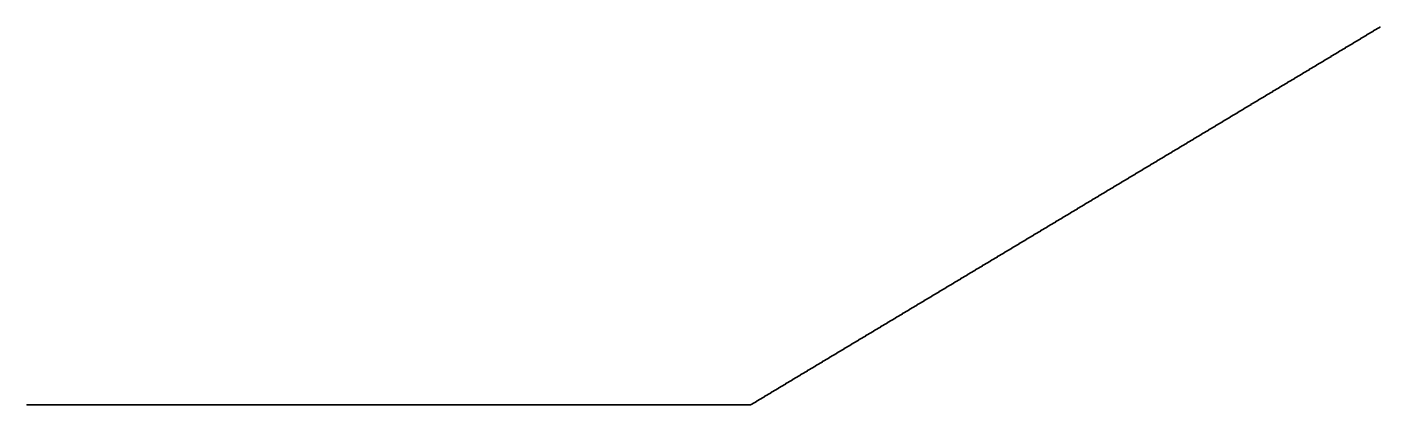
# Model space of a CAD drawing. Header units: metres. Extents: x 0 to 360, y -7 to 11.
# Drawn here: x 315 to 337.49, y 0 to 6.28 of the extents above; entities that cross this region are included whole.
import ezdxf

# ---------------------------------------------------------------- set-up
doc = ezdxf.new("R2010")
doc.units = ezdxf.units.M

msp = doc.modelspace()

# ---------------------------------------------------------------- linework, layer by layer
for p in [(337.153, 6.079), (337.163, 6.085), (337.173, 6.091), (337.183, 6.097), (337.193, 6.103), (337.203, 6.109), (337.213, 6.115), (337.223, 6.121), (337.233, 6.127), (337.243, 6.133), (337.253, 6.139), (337.263, 6.146), (337.273, 6.152), (337.283, 6.158), (337.293, 6.164), (337.303, 6.17), (337.313, 6.176), (337.323, 6.182), (337.333, 6.188), (337.343, 6.194), (337.353, 6.2), (337.363, 6.206), (337.373, 6.212), (337.383, 6.218), (337.393, 6.224), (337.403, 6.23), (337.413, 6.236), (337.423, 6.242), (337.433, 6.248), (337.443, 6.254), (337.453, 6.26), (337.463, 6.266), (337.473, 6.272), (337.483, 6.278), (337.493, 6.284), (336.773, 5.851), (336.783, 5.857), (336.793, 5.863), (336.803, 5.869), (336.813, 5.875), (336.823, 5.881), (336.833, 5.887), (336.843, 5.893), (336.853, 5.899), (336.863, 5.905), (336.873, 5.911), (336.883, 5.917), (336.893, 5.923), (336.903, 5.929), (336.913, 5.935), (336.923, 5.941), (336.933, 5.947), (336.943, 5.953), (336.953, 5.959), (336.963, 5.965), (336.973, 5.971), (336.983, 5.977), (336.993, 5.983), (337.003, 5.989), (337.013, 5.995), (337.023, 6.001), (337.033, 6.007), (337.043, 6.013), (337.053, 6.019), (337.063, 6.025), (337.073, 6.031), (337.083, 6.037), (337.093, 6.043), (337.103, 6.049), (337.113, 6.055), (337.123, 6.061), (337.133, 6.067), (337.143, 6.073), (336.404, 5.629), (336.414, 5.635), (336.424, 5.641), (336.434, 5.647), (336.444, 5.653), (336.454, 5.659), (336.464, 5.665), (336.474, 5.671), (336.484, 5.677), (336.494, 5.683), (336.504, 5.689), (336.514, 5.695), (336.524, 5.701), (336.534, 5.707), (336.544, 5.713), (336.554, 5.719), (336.564, 5.725), (336.574, 5.731), (336.584, 5.737), (336.594, 5.743), (336.604, 5.749), (336.614, 5.755), (336.624, 5.761), (336.634, 5.767), (336.644, 5.773), (336.654, 5.779), (336.664, 5.785), (336.674, 5.791), (336.684, 5.797), (336.694, 5.803), (336.704, 5.809), (336.714, 5.815), (336.723, 5.821), (336.733, 5.827), (336.743, 5.833), (336.753, 5.839), (336.763, 5.845), (336.024, 5.401), (336.034, 5.407), (336.044, 5.413), (336.054, 5.419), (336.064, 5.425), (336.074, 5.431), (336.084, 5.437), (336.094, 5.443), (336.104, 5.449), (336.114, 5.455), (336.124, 5.461), (336.134, 5.467), (336.144, 5.473), (336.154, 5.479), (336.164, 5.485), (336.174, 5.491), (336.184, 5.497), (336.194, 5.503), (336.204, 5.509), (336.214, 5.515), (336.224, 5.521), (336.234, 5.527), (336.244, 5.533), (336.254, 5.539), (336.264, 5.545), (336.274, 5.551), (336.284, 5.557), (336.294, 5.563), (336.304, 5.569), (336.314, 5.575), (336.324, 5.581), (336.334, 5.587), (336.344, 5.593), (336.354, 5.599), (336.364, 5.605), (336.374, 5.611), (336.384, 5.617), (336.394, 5.623), (335.654, 5.179), (335.664, 5.185), (335.674, 5.191), (335.684, 5.197), (335.694, 5.203), (335.704, 5.209), (335.714, 5.215), (335.724, 5.221), (335.734, 5.227), (335.744, 5.233), (335.754, 5.239), (335.764, 5.245), (335.774, 5.251), (335.784, 5.257), (335.794, 5.263), (335.804, 5.269), (335.814, 5.275), (335.824, 5.281), (335.834, 5.287), (335.844, 5.293), (335.854, 5.299), (335.864, 5.305), (335.874, 5.311), (335.884, 5.317), (335.894, 5.323), (335.904, 5.329), (335.914, 5.335), (335.924, 5.341), (335.934, 5.347), (335.944, 5.353), (335.954, 5.359), (335.964, 5.365), (335.974, 5.371), (335.984, 5.377), (335.994, 5.383), (336.004, 5.389), (336.014, 5.395), (335.274, 4.951), (335.284, 4.957), (335.294, 4.963), (335.304, 4.969), (335.314, 4.975), (335.324, 4.981), (335.334, 4.987), (335.344, 4.993), (335.354, 4.999), (335.364, 5.005), (335.374, 5.011), (335.384, 5.017), (335.394, 5.023), (335.404, 5.029), (335.414, 5.035), (335.424, 5.041), (335.434, 5.047), (335.444, 5.053), (335.454, 5.059), (335.464, 5.065), (335.474, 5.071), (335.484, 5.077), (335.494, 5.083), (335.504, 5.089), (335.514, 5.095), (335.524, 5.101), (335.534, 5.107), (335.544, 5.113), (335.554, 5.119), (335.564, 5.125), (335.574, 5.131), (335.584, 5.137), (335.594, 5.143), (335.604, 5.149), (335.614, 5.155), (335.624, 5.161), (335.634, 5.167), (335.644, 5.173), (334.905, 4.728), (334.915, 4.734), (334.925, 4.74), (334.935, 4.746), (334.945, 4.752), (334.955, 4.758), (334.965, 4.764), (334.975, 4.77), (334.985, 4.776), (334.994, 4.782), (335.004, 4.788), (335.014, 4.794), (335.024, 4.8), (335.034, 4.806), (335.044, 4.812), (335.054, 4.818), (335.064, 4.824), (335.074, 4.83), (335.084, 4.836), (335.094, 4.842), (335.104, 4.848), (335.114, 4.854), (335.124, 4.86), (335.134, 4.866), (335.144, 4.872), (335.154, 4.878), (335.164, 4.884), (335.174, 4.891), (335.184, 4.897), (335.194, 4.903), (335.204, 4.909), (335.214, 4.915), (335.224, 4.921), (335.234, 4.927), (335.244, 4.933), (335.254, 4.939), (335.264, 4.945), (334.525, 4.5), (334.535, 4.506), (334.545, 4.512), (334.555, 4.518), (334.565, 4.524), (334.575, 4.53), (334.585, 4.536), (334.595, 4.542), (334.605, 4.548), (334.615, 4.554), (334.625, 4.56), (334.635, 4.566), (334.645, 4.572), (334.655, 4.578), (334.665, 4.584), (334.675, 4.59), (334.685, 4.596), (334.695, 4.602), (334.705, 4.608), (334.715, 4.614), (334.725, 4.62), (334.735, 4.626), (334.745, 4.632), (334.755, 4.638), (334.765, 4.644), (334.775, 4.65), (334.785, 4.656), (334.795, 4.662), (334.805, 4.668), (334.815, 4.674), (334.825, 4.68), (334.835, 4.686), (334.845, 4.692), (334.855, 4.698), (334.865, 4.704), (334.875, 4.71), (334.885, 4.716), (334.895, 4.722), (334.155, 4.278), (334.165, 4.284), (334.175, 4.29), (334.185, 4.296), (334.195, 4.302), (334.205, 4.308), (334.215, 4.314), (334.225, 4.32), (334.235, 4.326), (334.245, 4.332), (334.255, 4.338), (334.265, 4.344), (334.275, 4.35), (334.285, 4.356), (334.295, 4.362), (334.305, 4.368), (334.315, 4.374), (334.325, 4.38), (334.335, 4.386), (334.345, 4.392), (334.355, 4.398), (334.365, 4.404), (334.375, 4.41), (334.385, 4.416), (334.395, 4.422), (334.405, 4.428), (334.415, 4.434), (334.425, 4.44), (334.435, 4.446), (334.445, 4.452), (334.455, 4.458), (334.465, 4.464), (334.475, 4.47), (334.485, 4.476), (334.495, 4.482), (334.505, 4.488), (334.515, 4.494), (333.775, 4.05), (333.785, 4.056), (333.795, 4.062), (333.805, 4.068), (333.815, 4.074), (333.825, 4.08), (333.835, 4.086), (333.845, 4.092), (333.855, 4.098), (333.865, 4.104), (333.875, 4.11), (333.885, 4.116), (333.895, 4.122), (333.905, 4.128), (333.915, 4.134), (333.925, 4.14), (333.935, 4.146), (333.945, 4.152), (333.955, 4.158), (333.965, 4.164), (333.975, 4.17), (333.985, 4.176), (333.995, 4.182), (334.005, 4.188), (334.015, 4.194), (334.025, 4.2), (334.035, 4.206), (334.045, 4.212), (334.055, 4.218), (334.065, 4.224), (334.075, 4.23), (334.085, 4.236), (334.095, 4.242), (334.105, 4.248), (334.115, 4.254), (334.125, 4.26), (334.135, 4.266), (334.145, 4.272), (333.405, 3.828), (333.415, 3.834), (333.425, 3.84), (333.435, 3.846), (333.445, 3.852), (333.455, 3.858), (333.465, 3.864), (333.475, 3.87), (333.485, 3.876), (333.495, 3.882), (333.505, 3.888), (333.515, 3.894), (333.525, 3.9), (333.535, 3.906), (333.545, 3.912), (333.555, 3.918), (333.565, 3.924), (333.575, 3.93), (333.585, 3.936), (333.595, 3.942), (333.605, 3.948), (333.615, 3.954), (333.625, 3.96), (333.635, 3.966), (333.645, 3.972), (333.655, 3.978), (333.665, 3.984), (333.675, 3.99), (333.685, 3.996), (333.695, 4.002), (333.705, 4.008), (333.715, 4.014), (333.725, 4.02), (333.735, 4.026), (333.745, 4.032), (333.755, 4.038), (333.765, 4.044), (333.025, 3.6), (333.035, 3.606), (333.045, 3.612), (333.055, 3.618), (333.065, 3.624), (333.075, 3.63), (333.085, 3.636), (333.095, 3.642), (333.105, 3.648), (333.115, 3.654), (333.125, 3.66), (333.135, 3.666), (333.145, 3.672), (333.155, 3.678), (333.165, 3.684), (333.175, 3.69), (333.185, 3.696), (333.195, 3.702), (333.205, 3.708), (333.215, 3.714), (333.225, 3.72), (333.235, 3.726), (333.245, 3.732), (333.255, 3.738), (333.265, 3.744), (333.275, 3.75), (333.285, 3.756), (333.295, 3.762), (333.305, 3.768), (333.315, 3.774), (333.325, 3.78), (333.335, 3.786), (333.345, 3.792), (333.355, 3.798), (333.365, 3.804), (333.375, 3.81), (333.385, 3.816), (333.395, 3.822), (332.655, 3.378), (332.665, 3.384), (332.675, 3.39), (332.685, 3.396), (332.695, 3.402), (332.705, 3.408), (332.715, 3.414), (332.725, 3.42), (332.735, 3.426), (332.745, 3.432), (332.755, 3.438), (332.765, 3.444), (332.775, 3.45), (332.785, 3.456), (332.795, 3.462), (332.805, 3.468), (332.815, 3.474), (332.825, 3.48), (332.835, 3.486), (332.845, 3.492), (332.855, 3.498), (332.865, 3.504), (332.875, 3.51), (332.885, 3.516), (332.895, 3.522), (332.905, 3.528), (332.915, 3.534), (332.925, 3.54), (332.935, 3.546), (332.945, 3.552), (332.955, 3.558), (332.965, 3.564), (332.975, 3.57), (332.985, 3.576), (332.995, 3.582), (333.005, 3.588), (333.015, 3.594), (332.276, 3.15), (332.286, 3.156), (332.296, 3.162), (332.306, 3.168), (332.316, 3.174), (332.326, 3.18), (332.336, 3.186), (332.346, 3.192), (332.356, 3.198), (332.366, 3.204), (332.376, 3.21), (332.386, 3.216), (332.396, 3.222), (332.406, 3.228), (332.416, 3.234), (332.426, 3.24), (332.436, 3.246), (332.446, 3.252), (332.456, 3.258), (332.466, 3.264), (332.475, 3.27), (332.485, 3.276), (332.495, 3.282), (332.505, 3.288), (332.515, 3.294), (332.525, 3.3), (332.535, 3.306), (332.545, 3.312), (332.555, 3.318), (332.565, 3.324), (332.575, 3.33), (332.585, 3.336), (332.595, 3.342), (332.605, 3.348), (332.615, 3.354), (332.625, 3.36), (332.635, 3.366), (332.645, 3.372), (331.906, 2.928), (331.916, 2.934), (331.926, 2.94), (331.936, 2.946), (331.946, 2.952), (331.956, 2.958), (331.966, 2.964), (331.976, 2.97), (331.986, 2.976), (331.996, 2.982), (332.006, 2.988), (332.016, 2.994), (332.026, 3), (332.036, 3.006), (332.046, 3.012), (332.056, 3.018), (332.066, 3.024), (332.076, 3.03), (332.086, 3.036), (332.096, 3.042), (332.106, 3.048), (332.116, 3.054), (332.126, 3.06), (332.136, 3.066), (332.146, 3.072), (332.156, 3.078), (332.166, 3.084), (332.176, 3.09), (332.186, 3.096), (332.196, 3.102), (332.206, 3.108), (332.216, 3.114), (332.226, 3.12), (332.236, 3.126), (332.246, 3.132), (332.256, 3.138), (332.266, 3.144), (331.526, 2.7), (331.536, 2.706), (331.546, 2.712), (331.556, 2.718), (331.566, 2.724), (331.576, 2.73), (331.586, 2.736), (331.596, 2.742), (331.606, 2.748), (331.616, 2.754), (331.626, 2.76), (331.636, 2.766), (331.646, 2.772), (331.656, 2.778), (331.666, 2.784), (331.676, 2.79), (331.686, 2.796), (331.696, 2.802), (331.706, 2.808), (331.716, 2.814), (331.726, 2.82), (331.736, 2.826), (331.746, 2.832), (331.756, 2.838), (331.766, 2.844), (331.776, 2.85), (331.786, 2.856), (331.796, 2.862), (331.806, 2.868), (331.816, 2.874), (331.826, 2.88), (331.836, 2.886), (331.846, 2.892), (331.856, 2.898), (331.866, 2.904), (331.876, 2.91), (331.886, 2.916), (331.896, 2.922), (331.156, 2.478), (331.166, 2.484), (331.176, 2.49), (331.186, 2.496), (331.196, 2.502), (331.206, 2.508), (331.216, 2.514), (331.226, 2.52), (331.236, 2.526), (331.246, 2.532), (331.256, 2.538), (331.266, 2.544), (331.276, 2.55), (331.286, 2.556), (331.296, 2.562), (331.306, 2.568), (331.316, 2.574), (331.326, 2.58), (331.336, 2.586), (331.346, 2.592), (331.356, 2.598), (331.366, 2.604), (331.376, 2.61), (331.386, 2.616), (331.396, 2.622), (331.406, 2.628), (331.416, 2.634), (331.426, 2.64), (331.436, 2.646), (331.446, 2.652), (331.456, 2.658), (331.466, 2.664), (331.476, 2.67), (331.486, 2.676), (331.496, 2.682), (331.506, 2.688), (331.516, 2.694), (330.776, 2.25), (330.786, 2.256), (330.796, 2.262), (330.806, 2.268), (330.816, 2.274), (330.826, 2.28), (330.836, 2.286), (330.846, 2.292), (330.856, 2.298), (330.866, 2.304), (330.876, 2.31), (330.886, 2.316), (330.896, 2.322), (330.906, 2.328), (330.916, 2.334), (330.926, 2.34), (330.936, 2.346), (330.946, 2.352), (330.956, 2.358), (330.966, 2.364), (330.976, 2.37), (330.986, 2.376), (330.996, 2.382), (331.006, 2.388), (331.016, 2.394), (331.026, 2.4), (331.036, 2.406), (331.046, 2.412), (331.056, 2.418), (331.066, 2.424), (331.076, 2.43), (331.086, 2.436), (331.096, 2.442), (331.106, 2.448), (331.116, 2.454), (331.126, 2.46), (331.136, 2.466), (331.146, 2.472), (330.406, 2.028), (330.416, 2.034), (330.426, 2.04), (330.436, 2.046), (330.446, 2.052), (330.456, 2.058), (330.466, 2.064), (330.476, 2.07), (330.486, 2.076), (330.496, 2.082), (330.506, 2.088), (330.516, 2.094), (330.526, 2.1), (330.536, 2.106), (330.546, 2.112), (330.556, 2.118), (330.566, 2.124), (330.576, 2.13), (330.586, 2.136), (330.596, 2.142), (330.606, 2.148), (330.616, 2.154), (330.626, 2.16), (330.636, 2.166), (330.646, 2.172), (330.656, 2.178), (330.666, 2.184), (330.676, 2.19), (330.686, 2.196), (330.696, 2.202), (330.706, 2.208), (330.716, 2.214), (330.726, 2.22), (330.736, 2.226), (330.746, 2.232), (330.756, 2.238), (330.766, 2.244), (330.026, 1.8), (330.036, 1.806), (330.046, 1.812), (330.056, 1.818), (330.066, 1.824), (330.076, 1.83), (330.086, 1.836), (330.096, 1.842), (330.106, 1.848), (330.116, 1.854), (330.126, 1.86), (330.136, 1.866), (330.146, 1.872), (330.156, 1.878), (330.166, 1.884), (330.176, 1.89), (330.186, 1.896), (330.196, 1.902), (330.206, 1.908), (330.216, 1.914), (330.226, 1.92), (330.236, 1.926), (330.246, 1.932), (330.256, 1.938), (330.266, 1.944), (330.276, 1.95), (330.286, 1.956), (330.296, 1.962), (330.306, 1.968), (330.316, 1.974), (330.326, 1.98), (330.336, 1.986), (330.346, 1.992), (330.356, 1.998), (330.366, 2.004), (330.376, 2.01), (330.386, 2.016), (330.396, 2.022), (329.656, 1.578), (329.666, 1.584), (329.676, 1.59), (329.686, 1.596), (329.696, 1.602), (329.706, 1.608), (329.716, 1.614), (329.726, 1.62), (329.736, 1.626), (329.746, 1.632), (329.756, 1.638), (329.766, 1.644), (329.776, 1.65), (329.786, 1.656), (329.796, 1.662), (329.806, 1.668), (329.816, 1.674), (329.826, 1.68), (329.836, 1.686), (329.846, 1.692), (329.856, 1.698), (329.866, 1.704), (329.876, 1.71), (329.886, 1.716), (329.896, 1.722), (329.906, 1.728), (329.916, 1.734), (329.926, 1.74), (329.936, 1.746), (329.946, 1.752), (329.956, 1.758), (329.966, 1.764), (329.976, 1.77), (329.986, 1.776), (329.996, 1.782), (330.006, 1.788), (330.016, 1.794), (329.276, 1.35), (329.286, 1.356), (329.296, 1.362), (329.306, 1.368), (329.316, 1.374), (329.326, 1.38), (329.336, 1.386), (329.346, 1.392), (329.356, 1.398), (329.366, 1.404), (329.376, 1.41), (329.386, 1.416), (329.396, 1.422), (329.406, 1.428), (329.416, 1.434), (329.426, 1.44), (329.436, 1.446), (329.446, 1.452), (329.456, 1.458), (329.466, 1.464), (329.476, 1.47), (329.486, 1.476), (329.496, 1.482), (329.506, 1.488), (329.516, 1.494), (329.526, 1.5), (329.536, 1.506), (329.546, 1.512), (329.556, 1.518), (329.566, 1.524), (329.576, 1.53), (329.586, 1.536), (329.596, 1.542), (329.606, 1.548), (329.616, 1.554), (329.626, 1.56), (329.636, 1.566), (329.646, 1.572), (328.906, 1.128), (328.916, 1.134), (328.926, 1.14), (328.936, 1.146), (328.946, 1.152), (328.956, 1.158), (328.966, 1.164), (328.976, 1.17), (328.986, 1.176), (328.996, 1.182), (329.006, 1.188), (329.016, 1.194), (329.026, 1.2), (329.036, 1.206), (329.046, 1.212), (329.056, 1.218), (329.066, 1.224), (329.076, 1.23), (329.086, 1.236), (329.096, 1.242), (329.106, 1.248), (329.116, 1.254), (329.126, 1.26), (329.136, 1.266), (329.146, 1.272), (329.156, 1.278), (329.166, 1.284), (329.176, 1.29), (329.186, 1.296), (329.196, 1.302), (329.206, 1.308), (329.216, 1.314), (329.226, 1.32), (329.236, 1.326), (329.246, 1.332), (329.256, 1.338), (329.266, 1.344), (328.526, 0.9), (328.536, 0.906), (328.546, 0.912), (328.556, 0.918), (328.566, 0.924), (328.576, 0.93), (328.586, 0.936), (328.596, 0.942), (328.606, 0.948), (328.616, 0.954), (328.626, 0.96), (328.636, 0.966), (328.646, 0.972), (328.656, 0.978), (328.666, 0.984), (328.676, 0.99), (328.686, 0.996), (328.696, 1.002), (328.706, 1.008), (328.716, 1.014), (328.726, 1.02), (328.736, 1.026), (328.746, 1.032), (328.756, 1.038), (328.766, 1.044), (328.776, 1.05), (328.786, 1.056), (328.796, 1.062), (328.806, 1.068), (328.816, 1.074), (328.826, 1.08), (328.836, 1.086), (328.846, 1.092), (328.856, 1.098), (328.866, 1.104), (328.876, 1.11), (328.886, 1.116), (328.896, 1.122), (328.156, 0.678), (328.166, 0.684), (328.176, 0.69), (328.186, 0.696), (328.196, 0.702), (328.206, 0.708), (328.216, 0.714), (328.226, 0.72), (328.236, 0.726), (328.246, 0.732), (328.256, 0.738), (328.266, 0.744), (328.276, 0.75), (328.286, 0.756), (328.296, 0.762), (328.306, 0.768), (328.316, 0.774), (328.326, 0.78), (328.336, 0.786), (328.346, 0.792), (328.356, 0.798), (328.366, 0.804), (328.376, 0.81), (328.386, 0.816), (328.396, 0.822), (328.406, 0.828), (328.416, 0.834), (328.426, 0.84), (328.436, 0.846), (328.446, 0.852), (328.456, 0.858), (328.466, 0.864), (328.476, 0.87), (328.486, 0.876), (328.496, 0.882), (328.506, 0.888), (328.516, 0.894), (327.776, 0.45), (327.786, 0.456), (327.796, 0.462), (327.806, 0.468), (327.816, 0.474), (327.826, 0.48), (327.836, 0.486), (327.846, 0.492), (327.856, 0.498), (327.866, 0.504), (327.876, 0.51), (327.886, 0.516), (327.896, 0.522), (327.906, 0.528), (327.916, 0.534), (327.926, 0.54), (327.936, 0.546), (327.946, 0.552), (327.956, 0.558), (327.966, 0.564), (327.976, 0.57), (327.986, 0.576), (327.996, 0.582), (328.006, 0.588), (328.016, 0.594), (328.026, 0.6), (328.036, 0.606), (328.046, 0.612), (328.056, 0.618), (328.066, 0.624), (328.076, 0.63), (328.086, 0.636), (328.096, 0.642), (328.106, 0.648), (328.116, 0.654), (328.126, 0.66), (328.136, 0.666), (328.146, 0.672), (327.407, 0.228), (327.417, 0.234), (327.427, 0.24), (327.437, 0.246), (327.447, 0.252), (327.457, 0.258), (327.467, 0.264), (327.477, 0.27), (327.487, 0.276), (327.497, 0.282), (327.507, 0.288), (327.517, 0.294), (327.527, 0.3), (327.537, 0.306), (327.547, 0.312), (327.557, 0.318), (327.567, 0.324), (327.577, 0.33), (327.587, 0.336), (327.596, 0.342), (327.606, 0.348), (327.616, 0.354), (327.626, 0.36), (327.636, 0.366), (327.646, 0.372), (327.656, 0.378), (327.666, 0.384), (327.676, 0.39), (327.686, 0.396), (327.696, 0.402), (327.706, 0.408), (327.716, 0.414), (327.726, 0.42), (327.736, 0.426), (327.746, 0.432), (327.756, 0.438), (327.766, 0.444), (314.997, 0), (315.007, 0), (315.017, 0), (315.027, 0), (315.037, 0), (315.047, 0), (315.057, 0), (315.067, 0), (315.077, 0), (315.087, 0), (315.097, 0), (315.107, 0), (315.117, 0), (315.127, 0), (315.137, 0), (315.147, 0), (315.157, 0), (315.167, 0), (315.177, 0), (315.187, 0), (315.197, 0), (315.207, 0), (315.217, 0), (315.227, 0), (315.237, 0), (315.247, 0), (315.257, 0), (315.267, 0), (315.277, 0), (315.287, 0), (315.297, 0), (315.307, 0), (315.317, 0), (315.327, 0), (315.337, 0), (315.347, 0), (315.357, 0), (315.367, 0), (315.377, 0), (315.387, 0), (315.397, 0), (315.407, 0), (315.417, 0), (315.427, 0), (315.437, 0), (315.447, 0), (315.457, 0), (315.467, 0), (315.477, 0), (315.487, 0), (315.497, 0), (315.507, 0), (315.517, 0), (315.527, 0), (315.537, 0), (315.547, 0), (315.557, 0), (315.567, 0), (315.577, 0), (315.587, 0), (315.597, 0), (315.607, 0), (315.617, 0), (315.627, 0), (315.637, 0), (315.647, 0), (315.657, 0), (315.667, 0), (315.677, 0), (315.687, 0), (315.697, 0), (315.707, 0), (315.717, 0), (315.727, 0), (315.737, 0), (315.747, 0), (315.757, 0), (315.767, 0), (315.777, 0), (315.787, 0), (315.797, 0), (315.807, 0), (315.817, 0), (315.827, 0), (315.837, 0), (315.847, 0), (315.857, 0), (315.867, 0), (315.877, 0), (315.887, 0), (315.897, 0), (315.907, 0), (315.917, 0), (315.927, 0), (315.937, 0), (315.947, 0), (315.957, 0), (315.967, 0), (315.977, 0), (315.987, 0), (315.997, 0), (316.007, 0), (316.017, 0), (316.027, 0), (316.037, 0), (316.047, 0), (316.057, 0), (316.067, 0), (316.077, 0), (316.087, 0), (316.097, 0), (316.107, 0), (316.117, 0), (316.127, 0), (316.137, 0), (316.147, 0), (316.157, 0), (316.167, 0), (316.177, 0), (316.187, 0), (316.197, 0), (316.207, 0), (316.217, 0), (316.227, 0), (316.237, 0), (316.247, 0), (316.257, 0), (316.267, 0), (316.277, 0), (316.287, 0), (316.297, 0), (316.307, 0), (316.317, 0), (316.327, 0), (316.337, 0), (316.347, 0), (316.357, 0), (316.367, 0), (316.377, 0), (316.387, 0), (316.397, 0), (316.407, 0), (316.417, 0), (316.427, 0), (316.437, 0), (316.447, 0), (316.457, 0), (316.467, 0), (316.477, 0), (316.487, 0), (316.497, 0), (316.507, 0), (316.517, 0), (316.527, 0), (316.537, 0), (316.547, 0), (316.557, 0), (316.567, 0), (316.577, 0), (316.587, 0), (316.597, 0), (316.607, 0), (316.617, 0), (316.627, 0), (316.637, 0), (316.647, 0), (316.657, 0), (316.667, 0), (316.677, 0), (316.687, 0), (316.697, 0), (316.707, 0), (316.717, 0), (316.727, 0), (316.737, 0), (316.747, 0), (316.757, 0), (316.767, 0), (316.777, 0), (316.787, 0), (316.797, 0), (316.807, 0), (316.817, 0), (316.827, 0), (316.837, 0), (316.847, 0), (316.857, 0), (316.867, 0), (316.877, 0), (316.887, 0), (316.897, 0), (316.907, 0), (316.917, 0), (316.927, 0), (316.937, 0), (316.947, 0), (316.957, 0), (316.967, 0), (316.977, 0), (316.987, 0), (316.997, 0), (317.007, 0), (317.017, 0), (317.027, 0), (317.037, 0), (317.047, 0), (317.057, 0), (317.067, 0), (317.077, 0), (317.087, 0), (317.097, 0), (317.107, 0), (317.117, 0), (317.127, 0), (317.137, 0), (317.147, 0), (317.157, 0), (317.167, 0), (317.177, 0), (317.187, 0), (317.197, 0), (317.207, 0), (317.217, 0), (317.227, 0), (317.237, 0), (317.247, 0), (317.257, 0), (317.267, 0), (317.277, 0), (317.287, 0), (317.297, 0), (317.307, 0), (317.317, 0), (317.327, 0), (317.337, 0), (317.347, 0), (317.357, 0), (317.367, 0), (317.377, 0), (317.387, 0), (317.397, 0), (317.407, 0), (317.417, 0), (317.427, 0), (317.437, 0), (317.447, 0), (317.457, 0), (317.467, 0), (317.477, 0), (317.487, 0), (317.497, 0), (317.507, 0), (317.517, 0), (317.527, 0), (317.537, 0), (317.547, 0), (317.557, 0), (317.567, 0), (317.577, 0), (317.587, 0), (317.597, 0), (317.607, 0), (317.617, 0), (317.627, 0), (317.637, 0), (317.647, 0), (317.657, 0), (317.667, 0), (317.677, 0), (317.687, 0), (317.697, 0), (317.707, 0), (317.717, 0), (317.727, 0), (317.737, 0), (317.747, 0), (317.757, 0), (317.767, 0), (317.777, 0), (317.787, 0), (317.797, 0), (317.807, 0), (317.817, 0), (317.827, 0), (317.837, 0), (317.847, 0), (317.857, 0), (317.867, 0), (317.877, 0), (317.887, 0), (317.897, 0), (317.907, 0), (317.917, 0), (317.927, 0), (317.937, 0), (317.947, 0), (317.957, 0), (317.967, 0), (317.977, 0), (317.987, 0), (317.997, 0), (318.007, 0), (318.017, 0), (318.027, 0), (318.037, 0), (318.047, 0), (318.057, 0), (318.067, 0), (318.077, 0), (318.087, 0), (318.097, 0), (318.107, 0), (318.117, 0), (318.127, 0), (318.137, 0), (318.147, 0), (318.157, 0), (318.167, 0), (318.177, 0), (318.187, 0), (318.197, 0), (318.207, 0), (318.217, 0), (318.227, 0), (318.237, 0), (318.247, 0), (318.257, 0), (318.267, 0), (318.277, 0), (318.287, 0), (318.297, 0), (318.307, 0), (318.317, 0), (318.327, 0), (318.337, 0), (318.347, 0), (318.357, 0), (318.367, 0), (318.377, 0), (318.387, 0), (318.397, 0), (318.407, 0), (318.417, 0), (318.427, 0), (318.437, 0), (318.447, 0), (318.457, 0), (318.467, 0), (318.477, 0), (318.487, 0), (318.497, 0), (318.507, 0), (318.517, 0), (318.527, 0), (318.537, 0), (318.547, 0), (318.557, 0), (318.567, 0), (318.577, 0), (318.587, 0), (318.597, 0), (318.607, 0), (318.617, 0), (318.627, 0), (318.637, 0), (318.647, 0), (318.657, 0), (318.667, 0), (318.677, 0), (318.687, 0), (318.697, 0), (318.707, 0), (318.717, 0), (318.727, 0), (318.737, 0), (318.747, 0), (318.757, 0), (318.767, 0), (318.777, 0), (318.787, 0), (318.797, 0), (318.807, 0), (318.817, 0), (318.827, 0), (318.837, 0), (318.847, 0), (318.857, 0), (318.867, 0), (318.877, 0), (318.887, 0), (318.897, 0), (318.907, 0), (318.917, 0), (318.927, 0), (318.937, 0), (318.947, 0), (318.957, 0), (318.967, 0), (318.977, 0), (318.987, 0), (318.997, 0), (319.007, 0), (319.017, 0), (319.027, 0), (319.037, 0), (319.047, 0), (319.057, 0), (319.067, 0), (319.077, 0), (319.087, 0), (319.097, 0), (319.107, 0), (319.117, 0), (319.127, 0), (319.137, 0), (319.147, 0), (319.157, 0), (319.167, 0), (319.177, 0), (319.187, 0), (319.197, 0), (319.207, 0), (319.217, 0), (319.227, 0), (319.237, 0), (319.247, 0), (319.257, 0), (319.267, 0), (319.277, 0), (319.287, 0), (319.297, 0), (319.307, 0), (319.317, 0), (319.327, 0), (319.337, 0), (319.347, 0), (319.357, 0), (319.367, 0), (319.377, 0), (319.387, 0), (319.397, 0), (319.407, 0), (319.417, 0), (319.427, 0), (319.437, 0), (319.447, 0), (319.457, 0), (319.467, 0), (319.477, 0), (319.487, 0), (319.497, 0), (319.507, 0), (319.517, 0), (319.527, 0), (319.537, 0), (319.547, 0), (319.557, 0), (319.567, 0), (319.577, 0), (319.587, 0), (319.597, 0), (319.607, 0), (319.617, 0), (319.627, 0), (319.637, 0), (319.647, 0), (319.657, 0), (319.667, 0), (319.677, 0), (319.687, 0), (319.697, 0), (319.707, 0), (319.717, 0), (319.727, 0), (319.737, 0), (319.747, 0), (319.757, 0), (319.767, 0), (319.777, 0), (319.787, 0), (319.797, 0), (319.807, 0), (319.817, 0), (319.827, 0), (319.837, 0), (319.847, 0), (319.857, 0), (319.867, 0), (319.877, 0), (319.887, 0), (319.897, 0), (319.907, 0), (319.917, 0), (319.927, 0), (319.937, 0), (319.947, 0), (319.957, 0), (319.967, 0), (319.977, 0), (319.987, 0), (319.997, 0), (320.007, 0), (320.017, 0), (320.027, 0), (320.037, 0), (320.047, 0), (320.057, 0), (320.067, 0), (320.077, 0), (320.087, 0), (320.097, 0), (320.107, 0), (320.117, 0), (320.127, 0), (320.137, 0), (320.147, 0), (320.157, 0), (320.167, 0), (320.177, 0), (320.187, 0), (320.197, 0), (320.207, 0), (320.217, 0), (320.227, 0), (320.237, 0), (320.247, 0), (320.257, 0), (320.267, 0), (320.277, 0), (320.287, 0), (320.297, 0), (320.307, 0), (320.317, 0), (320.327, 0), (320.337, 0), (320.347, 0), (320.357, 0), (320.367, 0), (320.377, 0), (320.387, 0), (320.397, 0), (320.407, 0), (320.417, 0), (320.427, 0), (320.437, 0), (320.447, 0), (320.457, 0), (320.467, 0), (320.477, 0), (320.487, 0), (320.497, 0), (320.507, 0), (320.517, 0), (320.527, 0), (320.537, 0), (320.547, 0), (320.557, 0), (320.567, 0), (320.577, 0), (320.587, 0), (320.597, 0), (320.607, 0), (320.617, 0), (320.627, 0), (320.637, 0), (320.647, 0), (320.657, 0), (320.667, 0), (320.677, 0), (320.687, 0), (320.697, 0), (320.707, 0), (320.717, 0), (320.727, 0), (320.737, 0), (320.747, 0), (320.757, 0), (320.767, 0), (320.777, 0), (320.787, 0), (320.797, 0), (320.807, 0), (320.817, 0), (320.827, 0), (320.837, 0), (320.847, 0), (320.857, 0), (320.867, 0), (320.877, 0), (320.887, 0), (320.897, 0), (320.907, 0), (320.917, 0), (320.927, 0), (320.937, 0), (320.947, 0), (320.957, 0), (320.967, 0), (320.977, 0), (320.987, 0), (320.997, 0), (321.007, 0), (321.017, 0), (321.027, 0), (321.037, 0), (321.047, 0), (321.057, 0), (321.067, 0), (321.077, 0), (321.087, 0), (321.097, 0), (321.107, 0), (321.117, 0), (321.127, 0), (321.137, 0), (321.147, 0), (321.157, 0), (321.167, 0), (321.177, 0), (321.187, 0), (321.197, 0), (321.207, 0), (321.217, 0), (321.227, 0), (321.237, 0), (321.247, 0), (321.257, 0), (321.267, 0), (321.277, 0), (321.287, 0), (321.297, 0), (321.307, 0), (321.317, 0), (321.327, 0), (321.337, 0), (321.347, 0), (321.357, 0), (321.367, 0), (321.377, 0), (321.387, 0), (321.397, 0), (321.407, 0), (321.417, 0), (321.427, 0), (321.437, 0), (321.447, 0), (321.457, 0), (321.467, 0), (321.477, 0), (321.487, 0), (321.497, 0), (321.507, 0), (321.517, 0), (321.527, 0), (321.537, 0), (321.547, 0), (321.557, 0), (321.567, 0), (321.577, 0), (321.587, 0), (321.597, 0), (321.607, 0), (321.617, 0), (321.627, 0), (321.637, 0), (321.647, 0), (321.657, 0), (321.667, 0), (321.677, 0), (321.687, 0), (321.697, 0), (321.707, 0), (321.717, 0), (321.727, 0), (321.737, 0), (321.747, 0), (321.757, 0), (321.767, 0), (321.777, 0), (321.787, 0), (321.797, 0), (321.807, 0), (321.817, 0), (321.827, 0), (321.837, 0), (321.847, 0), (321.857, 0), (321.867, 0), (321.877, 0), (321.887, 0), (321.897, 0), (321.907, 0), (321.917, 0), (321.927, 0), (321.937, 0), (321.947, 0), (321.957, 0), (321.967, 0), (321.977, 0), (321.987, 0), (321.997, 0), (322.007, 0), (322.017, 0), (322.027, 0), (322.037, 0), (322.047, 0), (322.057, 0), (322.067, 0), (322.077, 0), (322.087, 0), (322.097, 0), (322.107, 0), (322.117, 0), (322.127, 0), (322.137, 0), (322.147, 0), (322.157, 0), (322.167, 0), (322.177, 0), (322.187, 0), (322.197, 0), (322.207, 0), (322.217, 0), (322.227, 0), (322.237, 0), (322.247, 0), (322.257, 0), (322.267, 0), (322.277, 0), (322.287, 0), (322.297, 0), (322.307, 0), (322.317, 0), (322.327, 0), (322.337, 0), (322.347, 0), (322.357, 0), (322.367, 0), (322.377, 0), (322.387, 0), (322.397, 0), (322.407, 0), (322.417, 0), (322.427, 0), (322.437, 0), (322.447, 0), (322.457, 0), (322.467, 0), (322.477, 0), (322.487, 0), (322.497, 0), (322.507, 0), (322.517, 0), (322.527, 0), (322.537, 0), (322.547, 0), (322.557, 0), (322.567, 0), (322.577, 0), (322.587, 0), (322.597, 0), (322.607, 0), (322.617, 0), (322.627, 0), (322.637, 0), (322.647, 0), (322.657, 0), (322.667, 0), (322.677, 0), (322.687, 0), (322.697, 0), (322.707, 0), (322.717, 0), (322.727, 0), (322.737, 0), (322.747, 0), (322.757, 0), (322.767, 0), (322.777, 0), (322.787, 0), (322.797, 0), (322.807, 0), (322.817, 0), (322.827, 0), (322.837, 0), (322.847, 0), (322.857, 0), (322.867, 0), (322.877, 0), (322.887, 0), (322.897, 0), (322.907, 0), (322.917, 0), (322.927, 0), (322.937, 0), (322.947, 0), (322.957, 0), (322.967, 0), (322.977, 0), (322.987, 0), (322.997, 0), (323.007, 0), (323.017, 0), (323.027, 0), (323.037, 0), (323.047, 0), (323.057, 0), (323.067, 0), (323.077, 0), (323.087, 0), (323.097, 0), (323.107, 0), (323.117, 0), (323.127, 0), (323.137, 0), (323.147, 0), (323.157, 0), (323.167, 0), (323.177, 0), (323.187, 0), (323.197, 0), (323.207, 0), (323.217, 0), (323.227, 0), (323.237, 0), (323.247, 0), (323.257, 0), (323.267, 0), (323.277, 0), (323.287, 0), (323.297, 0), (323.307, 0), (323.317, 0), (323.327, 0), (323.337, 0), (323.347, 0), (323.357, 0), (323.367, 0), (323.377, 0), (323.387, 0), (323.397, 0), (323.407, 0), (323.417, 0), (323.427, 0), (323.437, 0), (323.447, 0), (323.457, 0), (323.467, 0), (323.477, 0), (323.487, 0), (323.497, 0), (323.507, 0), (323.517, 0), (323.527, 0), (323.537, 0), (323.547, 0), (323.557, 0), (323.567, 0), (323.577, 0), (323.587, 0), (323.597, 0), (323.607, 0), (323.617, 0), (323.627, 0), (323.637, 0), (323.647, 0), (323.657, 0), (323.667, 0), (323.677, 0), (323.687, 0), (323.697, 0), (323.707, 0), (323.717, 0), (323.727, 0), (323.737, 0), (323.747, 0), (323.757, 0), (323.767, 0), (323.777, 0), (323.787, 0), (323.797, 0), (323.807, 0), (323.817, 0), (323.827, 0), (323.837, 0), (323.847, 0), (323.857, 0), (323.867, 0), (323.877, 0), (323.887, 0), (323.897, 0), (323.907, 0), (323.917, 0), (323.927, 0), (323.937, 0), (323.947, 0), (323.957, 0), (323.967, 0), (323.977, 0), (323.987, 0), (323.997, 0), (324.007, 0), (324.017, 0), (324.027, 0), (324.037, 0), (324.047, 0), (324.057, 0), (324.067, 0), (324.077, 0), (324.087, 0), (324.097, 0), (324.107, 0), (324.117, 0), (324.127, 0), (324.137, 0), (324.147, 0), (324.157, 0), (324.167, 0), (324.177, 0), (324.187, 0), (324.197, 0), (324.207, 0), (324.217, 0), (324.227, 0), (324.237, 0), (324.247, 0), (324.257, 0), (324.267, 0), (324.277, 0), (324.287, 0), (324.297, 0), (324.307, 0), (324.317, 0), (324.327, 0), (324.337, 0), (324.347, 0), (324.357, 0), (324.367, 0), (324.377, 0), (324.387, 0), (324.397, 0), (324.407, 0), (324.417, 0), (324.427, 0), (324.437, 0), (324.447, 0), (324.457, 0), (324.467, 0), (324.477, 0), (324.487, 0), (324.497, 0), (324.507, 0), (324.517, 0), (324.527, 0), (324.537, 0), (324.547, 0), (324.557, 0), (324.567, 0), (324.577, 0), (324.587, 0), (324.597, 0), (324.607, 0), (324.617, 0), (324.627, 0), (324.637, 0), (324.647, 0), (324.657, 0), (324.667, 0), (324.677, 0), (324.687, 0), (324.697, 0), (324.707, 0), (324.717, 0), (324.727, 0), (324.737, 0), (324.747, 0), (324.757, 0), (324.767, 0), (324.777, 0), (324.787, 0), (324.797, 0), (324.807, 0), (324.817, 0), (324.827, 0), (324.837, 0), (324.847, 0), (324.857, 0), (324.867, 0), (324.877, 0), (324.887, 0), (324.897, 0), (324.907, 0), (324.917, 0), (324.927, 0), (324.937, 0), (324.947, 0), (324.957, 0), (324.967, 0), (324.977, 0), (324.987, 0), (324.997, 0), (325.007, 0), (325.017, 0), (325.027, 0), (325.037, 0), (325.047, 0), (325.057, 0), (325.067, 0), (325.077, 0), (325.087, 0), (325.097, 0), (325.107, 0), (325.117, 0), (325.127, 0), (325.137, 0), (325.147, 0), (325.157, 0), (325.167, 0), (325.177, 0), (325.187, 0), (325.197, 0), (325.207, 0), (325.217, 0), (325.227, 0), (325.237, 0), (325.247, 0), (325.257, 0), (325.267, 0), (325.277, 0), (325.287, 0), (325.297, 0), (325.307, 0), (325.317, 0), (325.327, 0), (325.337, 0), (325.347, 0), (325.357, 0), (325.367, 0), (325.377, 0), (325.387, 0), (325.397, 0), (325.407, 0), (325.417, 0), (325.427, 0), (325.437, 0), (325.447, 0), (325.457, 0), (325.467, 0), (325.477, 0), (325.487, 0), (325.497, 0), (325.507, 0), (325.517, 0), (325.527, 0), (325.537, 0), (325.547, 0), (325.557, 0), (325.567, 0), (325.577, 0), (325.587, 0), (325.597, 0), (325.607, 0), (325.617, 0), (325.627, 0), (325.637, 0), (325.647, 0), (325.657, 0), (325.667, 0), (325.677, 0), (325.687, 0), (325.697, 0), (325.707, 0), (325.717, 0), (325.727, 0), (325.737, 0), (325.747, 0), (325.757, 0), (325.767, 0), (325.777, 0), (325.787, 0), (325.797, 0), (325.807, 0), (325.817, 0), (325.827, 0), (325.837, 0), (325.847, 0), (325.857, 0), (325.867, 0), (325.877, 0), (325.887, 0), (325.897, 0), (325.907, 0), (325.917, 0), (325.927, 0), (325.937, 0), (325.947, 0), (325.957, 0), (325.967, 0), (325.977, 0), (325.987, 0), (325.997, 0), (326.007, 0), (326.017, 0), (326.027, 0), (326.037, 0), (326.047, 0), (326.057, 0), (326.067, 0), (326.077, 0), (326.087, 0), (326.097, 0), (326.107, 0), (326.117, 0), (326.127, 0), (326.137, 0), (326.147, 0), (326.157, 0), (326.167, 0), (326.177, 0), (326.187, 0), (326.197, 0), (326.207, 0), (326.217, 0), (326.227, 0), (326.237, 0), (326.247, 0), (326.257, 0), (326.267, 0), (326.277, 0), (326.287, 0), (326.297, 0), (326.307, 0), (326.317, 0), (326.327, 0), (326.337, 0), (326.347, 0), (326.357, 0), (326.367, 0), (326.377, 0), (326.387, 0), (326.397, 0), (326.407, 0), (326.417, 0), (326.427, 0), (326.437, 0), (326.447, 0), (326.457, 0), (326.467, 0), (326.477, 0), (326.487, 0), (326.497, 0), (326.507, 0), (326.517, 0), (326.527, 0), (326.537, 0), (326.547, 0), (326.557, 0), (326.567, 0), (326.577, 0), (326.587, 0), (326.597, 0), (326.607, 0), (326.617, 0), (326.627, 0), (326.637, 0), (326.647, 0), (326.657, 0), (326.667, 0), (326.677, 0), (326.687, 0), (326.697, 0), (326.707, 0), (326.717, 0), (326.727, 0), (326.737, 0), (326.747, 0), (326.757, 0), (326.767, 0), (326.777, 0), (326.787, 0), (326.797, 0), (326.807, 0), (326.817, 0), (326.827, 0), (326.837, 0), (326.847, 0), (326.857, 0), (326.867, 0), (326.877, 0), (326.887, 0), (326.897, 0), (326.907, 0), (326.917, 0), (326.927, 0), (326.937, 0), (326.947, 0), (326.957, 0), (326.967, 0), (326.977, 0), (326.987, 0), (326.997, 0), (327.007, 0), (327.017, 0), (327.027, 0.002), (327.037, 0.006), (327.047, 0.012), (327.057, 0.018), (327.067, 0.024), (327.077, 0.03), (327.087, 0.036), (327.097, 0.042), (327.107, 0.048), (327.117, 0.054), (327.127, 0.06), (327.137, 0.066), (327.147, 0.072), (327.157, 0.078), (327.167, 0.084), (327.177, 0.09), (327.187, 0.096), (327.197, 0.102), (327.207, 0.108), (327.217, 0.114), (327.227, 0.12), (327.237, 0.126), (327.247, 0.132), (327.257, 0.138), (327.267, 0.144), (327.277, 0.15), (327.287, 0.156), (327.297, 0.162), (327.307, 0.168), (327.317, 0.174), (327.327, 0.18), (327.337, 0.186), (327.347, 0.192), (327.357, 0.198), (327.367, 0.204), (327.377, 0.21), (327.387, 0.216), (327.397, 0.222)]:
    msp.add_point(p)

doc.saveas('drawing.dxf')
